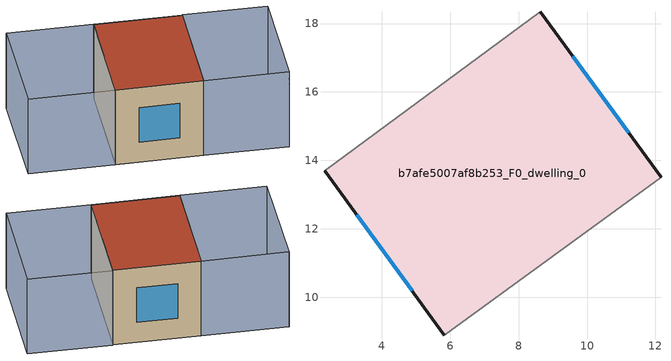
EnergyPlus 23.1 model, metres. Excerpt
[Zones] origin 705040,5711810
b7afe5007af8b253_F0_dwelling_0
 floor ground (EU_floor_Construction): 12.16,13.5 8.64,18.34 2.32,13.7 5.83,8.89 z0
 wall outside (EU_wall_Construction): 8.64,18.34 12.16,13.5 / 5.83,8.89 2.32,13.7 z0:6
 wall adiabatic (EU_wall_Construction): 2.32,13.7 8.64,18.34 / 12.16,13.5 5.83,8.89 z0:6
 window (EU_Window_Construction): 9.59,17.04 11.22,14.8 / 4.89,10.18 3.27,12.41 z1.61:4.39
 roof outside (EU_roof_Construction): 8.64,18.34 12.16,13.5 5.83,8.89 2.32,13.7 z6
shading: 5.2,23.12 -1.13,18.43 / 5.83,8.89 12.17,13.51 / 12.17,13.51 15.56,8.86 / 15.56,8.86 9.22,4.24 / 9.22,4.24 5.83,8.89 / 8.65,18.35 2.32,13.7 / 2.32,13.7 -1.17,18.45 / -1.17,18.45 5.16,23.1 / 5.16,23.1 8.65,18.35 z0:6
[Building]
EU S2 Campaign: North Axis=0; Terrain=City; Solar Distribution=FullExterior
[Site:Location]
London: Latitude=51.5; Longitude=-0.5; Time Zone=0; Elevation=25
[SizingPeriod:WeatherFileDays]
AnnualSizingPeriod: Begin Month=1; Begin Day of Month=1; End Month=12; End Day of Month=31; Day of Week for Start Day=Monday; Use Weather File Daylight Saving Period=No; Use Weather File Rain and Snow Indicators=No
[MATERIAL]
EU_InternalMass_Material: Roughness=MediumRough; Thickness=0.1; Conductivity=1; Density=1800; Specific Heat=900; Thermal Absorptance=0.9; Solar Absorptance=0.7; Visible Absorptance=0.7
[MATERIAL:NOMASS] Roughness=MediumRough; Thermal Absorptance=0.9; Solar Absorptance=0.7; Visible Absorptance=0.7
Name | Thermal Resistance
EU_wall_NoMass | 0.735294
EU_roof_NoMass | 0.520833
EU_floor_NoMass | 1.81159
[WINDOWMATERIAL:SIMPLEGLAZINGSYSTEM]
EU_Window_SimpleGlazing: UFactor=3.92; Solar Heat Gain Coefficient=0.85; Visible Transmittance=0.85
[CONSTRUCTION]
EU_wall_Construction: EU_wall_NoMass
EU_roof_Construction: EU_roof_NoMass
EU_floor_Construction: EU_floor_NoMass
EU_InternalMass_Construction: EU_InternalMass_Material
EU_Window_Construction: EU_Window_SimpleGlazing
[ZONE]
b7afe5007af8b253_F0_dwelling_0: Type=1; Multiplier=1; Ceiling Height=autocalculate; Volume=280.375; Floor Area=autocalculate; Part of Total Floor Area=Yes
[INTERNALMASS]
b7afe5007af8b253_F0_dwelling_0_EU_InternalMass: Construction=EU_InternalMass_Construction; Zone or ZoneList=b7afe5007af8b253_F0_dwelling_0; Surface Area=46.7294
[OTHEREQUIPMENT]
EU_Step8_InternalGain_b7afe5007af8b253_F0_dwelling_0_f000: Fuel Type=Electricity; Zone or ZoneList or Space or SpaceList=b7afe5007af8b253_F0_dwelling_0; Schedule=EU_Step8_GainSchedule_b7afe5007af8b253_F0_dwelling_0_f000; Design Level Calculation Method=Watts/Area; Power per Zone Floor Area=1; Fraction Latent=0; Fraction Radiant=0; Fraction Lost=0; Carbon Dioxide Generation Rate=0; EndUse Subcategory=EU_Step8_InternalGains
[ZONEVENTILATION:DESIGNFLOWRATE]
EU_ConstantAir_b7afe5007af8b253_F0_dwelling_0: Zone or ZoneList or Space or SpaceList=b7afe5007af8b253_F0_dwelling_0; Schedule=EU_AlwaysOn; Design Flow Rate Calculation Method=AirChanges/Hour; Air Changes per Hour=0.48; Ventilation Type=Natural; Fan Pressure Rise=0; Fan Total Efficiency=1; Constant Term Coefficient=1; Temperature Term Coefficient=0; Velocity Term Coefficient=0; Velocity Squared Term Coefficient=0; Minimum Indoor Temperature=-100; Maximum Indoor Temperature=100; Delta Temperature=-100; Minimum Outdoor Temperature=-100; Maximum Outdoor Temperature=100; Maximum Wind Speed=40
[HVACTEMPLATE:THERMOSTAT]
EU_HeatOnly_b7afe5007af8b253_F0_dwelling_0: Constant Heating Setpoint=20; Constant Cooling Setpoint=50
[HVACTEMPLATE:ZONE:IDEALLOADSAIRSYSTEM]
b7afe5007af8b253_F0_dwelling_0: Template Thermostat=EU_HeatOnly_b7afe5007af8b253_F0_dwelling_0; System Availability Schedule=EU_AlwaysOn; Maximum Heating Supply Air Temperature=50; Minimum Cooling Supply Air Temperature=13; Maximum Heating Supply Air Humidity Ratio=0.0156; Minimum Cooling Supply Air Humidity Ratio=0.0077; Heating Limit=NoLimit; Cooling Limit=NoLimit; Heating Availability Schedule=EU_AlwaysOn; Cooling Availability Schedule=EU_CoolingOff; Dehumidification Control Type=ConstantSensibleHeatRatio; Cooling Sensible Heat Ratio=0.7; Dehumidification Setpoint=60; Humidification Control Type=None; Humidification Setpoint=30; Outdoor Air Method=None; Outdoor Air Flow Rate per Person=0.00944; Outdoor Air Flow Rate per Zone Floor Area=0; Outdoor Air Flow Rate per Zone=0; Demand Controlled Ventilation Type=None; Outdoor Air Economizer Type=NoEconomizer; Heat Recovery Type=None; Sensible Heat Recovery Effectiveness=0.7; Latent Heat Recovery Effectiveness=0.65
[SIZING:ZONE]
b7afe5007af8b253_F0_dwelling_0: Zone Cooling Design Supply Air Temperature Input Method=SupplyAirTemperature; Zone Cooling Design Supply Air Temperature=13; Zone Heating Design Supply Air Temperature Input Method=SupplyAirTemperature; Zone Heating Design Supply Air Temperature=50; Zone Cooling Design Supply Air Humidity Ratio=0.008; Zone Heating Design Supply Air Humidity Ratio=0.008; Cooling Design Air Flow Method=DesignDay; Cooling Design Air Flow Rate=0; Cooling Minimum Air Flow per Zone Floor Area=0.000762; Cooling Minimum Air Flow=0; Cooling Minimum Air Flow Fraction=0.2; Heating Design Air Flow Method=DesignDay; Heating Design Air Flow Rate=0; Heating Maximum Air Flow per Zone Floor Area=0.002032; Heating Maximum Air Flow=0.141576; Heating Maximum Air Flow Fraction=0.3; Account for Dedicated Outdoor Air System=No; Dedicated Outdoor Air System Control Strategy=NeutralSupplyAir; Dedicated Outdoor Air Low Setpoint Temperature for Design=autosize; Dedicated Outdoor Air High Setpoint Temperature for Design=autosize; Zone Load Sizing Method=Sensible Load Only No Latent Load; Zone Latent Cooling Design Supply Air Humidity Ratio Input Method=HumidityRatioDifference; Zone Cooling Design Supply Air Humidity Ratio Difference=0.005; Zone Latent Heating Design Supply Air Humidity Ratio Input Method=HumidityRatioDifference; Zone Humidification Design Supply Air Humidity Ratio Difference=0.005
[SCHEDULE:CONSTANT]
Name | Hourly Value
EU_AlwaysOn | 1
EU_CoolingOff | 0
[SCHEDULE:FILE]
EU_Step8_GainSchedule_b7afe5007af8b253_F0_dwelling_0_f000: File=../../schedules/b7afe5007af8b253/b7afe5007af8b253_F0_dwelling_0_f000_gain.csv; Column Number=1; Rows to Skip at Top=0; Number of Hours of Data=8760; Column Separator=Comma; Interpolate to Timestep=No; Minutes per Item=60; Adjust Schedule for Daylight Savings=Yes
